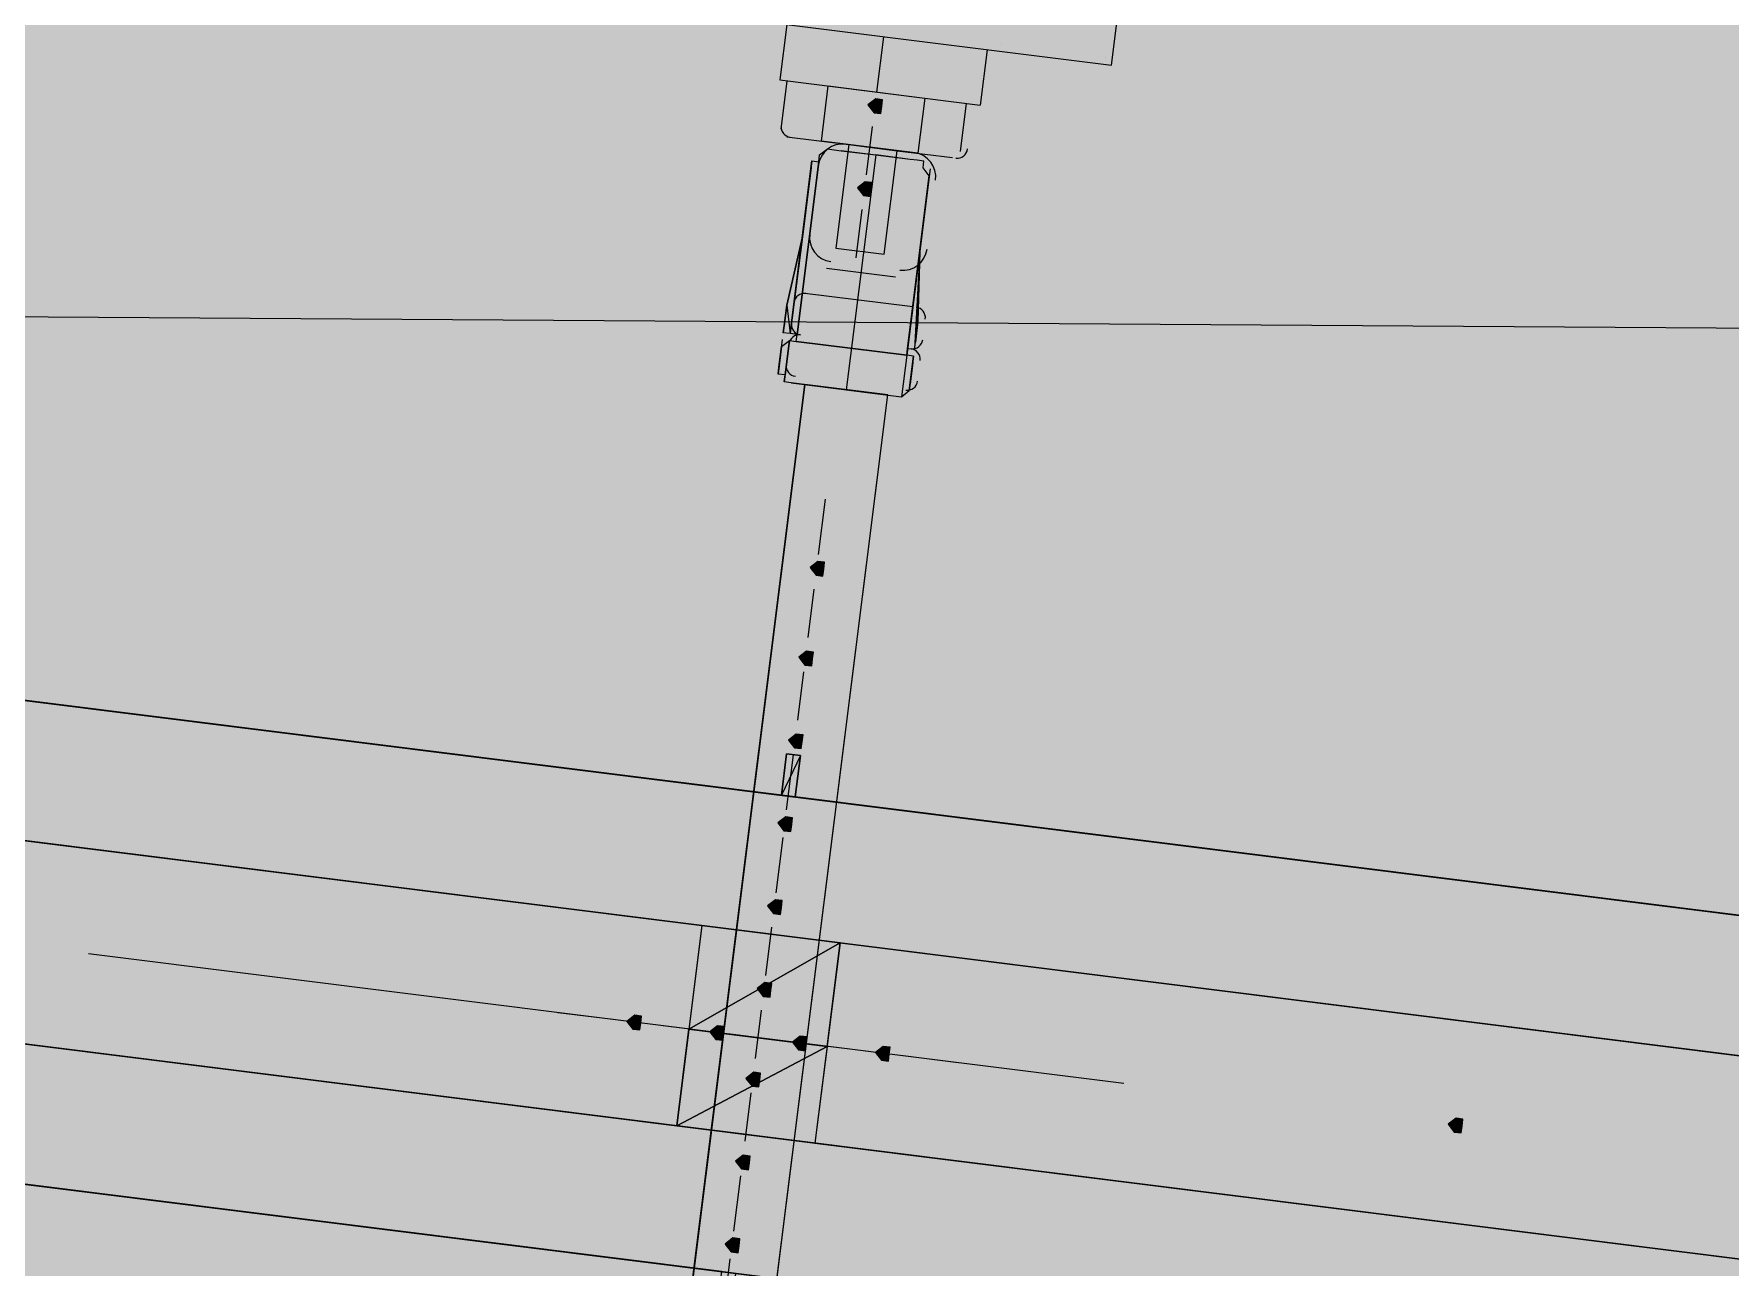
# Model space of a CAD drawing. Header units: metres. Extents: x -4 to 509425, y 7549 to 4732445.
# Drawn here: x 476033.661 to 476035.725, y 4719730.263 to 4719731.764 of the extents above; entities that cross this region are included whole.
import ezdxf

# ---------------------------------------------------------------- set-up
doc = ezdxf.new("R2010")
doc.units = ezdxf.units.M
doc.header["$LTSCALE"] = 0.01
doc.header["$MEASUREMENT"] = 0
doc.layers.get('0').update_dxf_attribs({"lineweight": 0})
doc.layers.add('_SUBESTACIÓN', color=1, linetype='Continuous')
doc.layers.add('SUBESTACION LA VID', color=253, linetype='Continuous')

# ---------------------------------------------------------------- blocks, each defined once
blk = doc.blocks.new('A$Cfff6051d')
at = {"layer": 'SUBESTACION LA VID', "transparency": 33554687}
h = blk.add_hatch(color=256, dxfattribs=at)
h.dxf.hatch_style = 2
h.paths.add_polyline_path([(476034.6925, 4719731.6755), (476034.6936, 4719731.6839), (476034.6852, 4719731.6849), (476034.6757, 4719731.6776), (476034.6831, 4719731.6681), (476034.6915, 4719731.6671)])
h = blk.add_hatch(color=256, dxfattribs=at)
h.dxf.hatch_style = 2
h.paths.add_polyline_path([(476034.6799, 4719731.5747), (476034.6809, 4719731.5831), (476034.6725, 4719731.5841), (476034.6631, 4719731.5768), (476034.6704, 4719731.5673), (476034.6788, 4719731.5663)])
h = blk.add_hatch(color=256, dxfattribs=at)
h.dxf.hatch_style = 2
h.paths.add_polyline_path([(476034.622, 4719731.1127), (476034.623, 4719731.1211), (476034.6146, 4719731.1221), (476034.6052, 4719731.1148), (476034.6125, 4719731.1053), (476034.6209, 4719731.1043)])
h = blk.add_hatch(color=256, dxfattribs=at)
h.dxf.hatch_style = 2
h.paths.add_polyline_path([(476034.6083, 4719731.0035), (476034.6093, 4719731.0119), (476034.6009, 4719731.0129), (476034.5915, 4719731.0056), (476034.5988, 4719730.9961), (476034.6072, 4719730.9951)])
h = blk.add_hatch(color=256, dxfattribs=at)
h.dxf.hatch_style = 2
h.paths.add_polyline_path([(476034.5956, 4719730.9027), (476034.5967, 4719730.9111), (476034.5883, 4719730.9121), (476034.5788, 4719730.9048), (476034.5862, 4719730.8953), (476034.5946, 4719730.8943)])
h = blk.add_hatch(color=256, dxfattribs=at)
h.dxf.hatch_style = 2
h.paths.add_polyline_path([(476034.583, 4719730.8019), (476034.584, 4719730.8103), (476034.5756, 4719730.8113), (476034.5662, 4719730.804), (476034.5735, 4719730.7945), (476034.5819, 4719730.7935)])
h = blk.add_hatch(color=256, dxfattribs=at)
h.dxf.hatch_style = 2
h.paths.add_polyline_path([(476034.5704, 4719730.701), (476034.5714, 4719730.7094), (476034.563, 4719730.7105), (476034.5536, 4719730.7032), (476034.5609, 4719730.6937), (476034.5693, 4719730.6926)])
h = blk.add_hatch(color=256, dxfattribs=at)
h.dxf.hatch_style = 2
h.paths.add_polyline_path([(476034.5577, 4719730.6002), (476034.5588, 4719730.6086), (476034.5504, 4719730.6097), (476034.5409, 4719730.6024), (476034.5483, 4719730.5929), (476034.5567, 4719730.5918)])
h = blk.add_hatch(color=256, dxfattribs=at)
h.dxf.hatch_style = 2
h.paths.add_polyline_path([(476034.3991, 4719730.5604), (476034.4002, 4719730.5688), (476034.3918, 4719730.5699), (476034.3823, 4719730.5625), (476034.3897, 4719730.5531), (476034.3981, 4719730.552)])
h = blk.add_hatch(color=256, dxfattribs=at)
h.dxf.hatch_style = 2
h.paths.add_polyline_path([(476034.4999, 4719730.5478), (476034.501, 4719730.5562), (476034.4926, 4719730.5572), (476034.4831, 4719730.5499), (476034.4905, 4719730.5404), (476034.4989, 4719730.5394)])
h = blk.add_hatch(color=256, dxfattribs=at)
h.dxf.hatch_style = 2
h.paths.add_polyline_path([(476034.6007, 4719730.5351), (476034.6018, 4719730.5435), (476034.5934, 4719730.5446), (476034.5839, 4719730.5372), (476034.5913, 4719730.5278), (476034.5997, 4719730.5267)])
h = blk.add_hatch(color=256, dxfattribs=at)
h.dxf.hatch_style = 2
h.paths.add_polyline_path([(476034.7016, 4719730.5225), (476034.7026, 4719730.5309), (476034.6942, 4719730.5319), (476034.6848, 4719730.5246), (476034.6921, 4719730.5151), (476034.7005, 4719730.5141)])
h = blk.add_hatch(color=256, dxfattribs=at)
h.dxf.hatch_style = 2
h.paths.add_polyline_path([(476034.544, 4719730.491), (476034.5451, 4719730.4994), (476034.5367, 4719730.5005), (476034.5272, 4719730.4931), (476034.5346, 4719730.4837), (476034.543, 4719730.4826)])
h = blk.add_hatch(color=256, dxfattribs=at)
h.dxf.hatch_style = 2
h.paths.add_polyline_path([(476035.3988, 4719730.4351), (476035.3998, 4719730.4435), (476035.3914, 4719730.4445), (476035.382, 4719730.4372), (476035.3893, 4719730.4277), (476035.3977, 4719730.4267)])
h = blk.add_hatch(color=256, dxfattribs=at)
h.dxf.hatch_style = 2
h.paths.add_polyline_path([(476034.5314, 4719730.3902), (476034.5324, 4719730.3986), (476034.524, 4719730.3997), (476034.5146, 4719730.3923), (476034.5219, 4719730.3829), (476034.5303, 4719730.3818)])
h = blk.add_hatch(color=256, dxfattribs=at)
h.dxf.hatch_style = 2
h.paths.add_polyline_path([(476034.5188, 4719730.2894), (476034.5198, 4719730.2978), (476034.5114, 4719730.2989), (476034.502, 4719730.2915), (476034.5093, 4719730.2821), (476034.5177, 4719730.281)])
at = {"layer": 'SUBESTACION LA VID', "lineweight": 15}
for p, q in [((476034.577, 4719731.7753), (476034.5686, 4719731.7081)), ((476034.6947, 4719731.7605), (476034.6862, 4719731.6933)), ((476034.8385, 4719731.751), (476034.8385, 4719731.751)), ((476034.8207, 4719731.7447), (476034.8122, 4719731.6775)), ((476034.9645, 4719731.7352), (476034.9645, 4719731.7352)), ((476034.5686, 4719731.7081), (476034.8122, 4719731.6775)), ((476034.577, 4719731.707), (476034.5696, 4719731.6482)), ((476034.7954, 4719731.6796), (476034.7881, 4719731.6208)), ((476041.0891, 4719730.0203), (476028.0769, 4719731.6516)), ((476034.681, 4719731.6513), (476034.6736, 4719731.5925)), ((476034.577, 4719731.6388), (476034.6526, 4719731.6293)), ((476034.6526, 4719731.6293), (476034.7114, 4719731.6219)), ((476034.7271, 4719731.6114), (476034.6431, 4719731.6219)), ((476034.7114, 4719731.6219), (476034.7786, 4719731.6135)), ((476034.6064, 4719731.601), (476034.5959, 4719731.517)), ((476034.7387, 4719731.4991), (476034.7492, 4719731.5831)), ((476034.6683, 4719731.5505), (476034.6609, 4719731.4917)), ((476034.5959, 4719731.517), (476034.5769, 4719731.434)), ((476034.7387, 4719731.4991), (476034.7365, 4719731.414)), ((476040.9168, 4719729.8713), (476028.1987, 4719731.4657)), ((476034.6252, 4719731.4791), (476034.7092, 4719731.4686)), ((476034.7302, 4719731.4319), (476034.5958, 4719731.4487)), ((476034.5769, 4719731.434), (476034.5738, 4719731.4088)), ((476034.7334, 4719731.3888), (476034.7365, 4719731.414)), ((476034.5706, 4719731.3836), (476034.5674, 4719731.3584)), ((476034.5885, 4719731.3899), (476034.7229, 4719731.373)), ((476034.7229, 4719731.373), (476034.5885, 4719731.3899)), ((476034.727, 4719731.3384), (476034.7302, 4719731.3636)), ((476034.4178, 4719729.8925), (476034.5989, 4719731.3374)), ((476034.5821, 4719731.3395), (476034.7165, 4719731.3226)), ((476034.5186, 4719729.8799), (476034.6997, 4719731.3248)), ((476040.8863, 4719729.6277), (476028.1681, 4719731.2221)), ((476034.6157, 4719731.1305), (476034.6241, 4719731.1977)), ((476041.0164, 4719729.4407), (476028.0043, 4719731.072)), ((476034.603, 4719731.0297), (476034.6104, 4719731.0885)), ((476034.5904, 4719730.9289), (476034.5978, 4719730.9877)), ((476034.5767, 4719730.8197), (476034.5851, 4719730.8869)), ((476034.5641, 4719730.7189), (476034.5725, 4719730.7861)), ((476034.4737, 4719730.679), (476034.4432, 4719730.4354)), ((476034.5514, 4719730.6181), (476034.5588, 4719730.6769)), ((476034.6417, 4719730.658), (476034.6112, 4719730.4144)), ((476034.9872, 4719730.4867), (476033.7271, 4719730.6446)), ((476034.3655, 4719730.5646), (476034.2983, 4719730.573)), ((476034.5388, 4719730.5173), (476034.5462, 4719730.5761)), ((476034.4747, 4719730.5509), (476034.4075, 4719730.5593)), ((476034.5755, 4719730.5383), (476034.5083, 4719730.5467)), ((476034.6764, 4719730.5256), (476034.6175, 4719730.533)), ((476034.7856, 4719730.512), (476034.7184, 4719730.5204)), ((476034.5261, 4719730.4165), (476034.5335, 4719730.4753)), ((476034.5125, 4719730.3073), (476034.5209, 4719730.3745)), ((476034.4998, 4719730.2065), (476034.5082, 4719730.2737))]:
    blk.add_line(p, q, dxfattribs=at)
at = {"layer": 'SUBESTACION LA VID', "lineweight": 0}
for p, q in [((476034.7502, 4719731.5915), (476034.7239, 4719731.3814)), ((476034.7502, 4719731.5915), (476034.7239, 4719731.3814)), ((476034.7387, 4719731.4991), (476034.7323, 4719731.3804)), ((476034.7387, 4719731.4991), (476034.7323, 4719731.3804)), ((476034.7387, 4719731.4991), (476034.7323, 4719731.3804)), ((476034.7387, 4719731.4991), (476034.7323, 4719731.3804)), ((476034.7387, 4719731.4991), (476034.7323, 4719731.3804)), ((476034.5769, 4719731.434), (476034.5727, 4719731.4004)), ((476034.5769, 4719731.434), (476034.5727, 4719731.4004)), ((476034.5769, 4719731.434), (476034.5738, 4719731.4088)), ((476034.5769, 4719731.434), (476034.5811, 4719731.3994)), ((476034.5769, 4719731.434), (476034.5811, 4719731.3994)), ((476034.5706, 4719731.3836), (476034.5674, 4719731.3584)), ((476034.5801, 4719731.391), (476034.5737, 4719731.3406)), ((476034.5801, 4719731.391), (476034.5737, 4719731.3406)), ((476034.7229, 4719731.373), (476034.7165, 4719731.3226)), ((476034.7229, 4719731.373), (476034.7165, 4719731.3226)), ((476034.7302, 4719731.3636), (476034.727, 4719731.3384)), ((476031.8276, 4719731.0108), (476034.4737, 4719730.679)), ((476034.4432, 4719730.4354), (476031.7971, 4719730.7672)), ((476030.5328, 4719730.755), (476034.4977, 4719730.2579)), ((476034.4737, 4719730.679), (476035.801, 4719730.5126)), ((476034.4432, 4719730.4354), (476035.7705, 4719730.269))]:
    blk.add_line(p, q, dxfattribs=at)
at = {"layer": 'SUBESTACION LA VID', "lineweight": 15}
for points in [[(476034.9719, 4719731.7258), (476035.0414, 4719732.2802), (476034.4869, 4719732.3497), (476034.4174, 4719731.7953), (476034.9719, 4719731.7258)], [(476034.619, 4719731.6335), (476034.6274, 4719731.7007), (476034.745, 4719731.686), (476034.7366, 4719731.6188), (476034.619, 4719731.6335)], [(476040.9379, 4719730.0393), (476038.5606, 4719730.3373), (476038.5669, 4719730.3877), (476038.5417, 4719730.3909), (476038.5354, 4719730.3405), (476034.5872, 4719730.8355), (476034.5935, 4719730.8859), (476034.5767, 4719730.888), (476034.5704, 4719730.8376), (476030.6222, 4719731.3325)], [(476030.6768, 4719731.1551), (476031.8276, 4719731.0108), (476031.8118, 4719730.8848), (476031.9798, 4719730.8637), (476031.9956, 4719730.9897), (476033.1549, 4719730.8444), (476033.1391, 4719730.7184), (476033.3071, 4719730.6973), (476033.3229, 4719730.8233), (476034.4737, 4719730.679), (476034.4579, 4719730.553), (476034.6259, 4719730.532), (476034.6417, 4719730.658), (476035.801, 4719730.5126)], [(476034.6526, 4719731.6293), (476034.6368, 4719731.5033), (476034.6956, 4719731.4959), (476034.7114, 4719731.6219)], [(476034.6064, 4719731.601), (476034.6074, 4719731.6094), (476034.6158, 4719731.6083), (476034.6169, 4719731.6167), (476034.6263, 4719731.6241), (476034.6347, 4719731.623), (476034.6431, 4719731.6219), (476034.6851, 4719731.6167), (476034.6493, 4719731.3311), (476034.5821, 4719731.3395), (476034.5737, 4719731.3406), (476034.5748, 4719731.349), (476034.5664, 4719731.35), (476034.5674, 4719731.3584), (476034.5706, 4719731.3836), (476034.5801, 4719731.391), (476034.5885, 4719731.3899), (476034.5895, 4719731.3983), (476034.5811, 4719731.3994), (476034.5727, 4719731.4004), (476034.5738, 4719731.4088), (476034.5769, 4719731.434), (476034.5959, 4719731.517), (476034.6064, 4719731.601)], [(476034.7492, 4719731.5831), (476034.7502, 4719731.5915), (476034.7429, 4719731.6009), (476034.7439, 4719731.6093), (476034.7355, 4719731.6104), (476034.7271, 4719731.6114), (476034.6851, 4719731.6167), (476034.6493, 4719731.3311), (476034.7165, 4719731.3226), (476034.726, 4719731.33), (476034.727, 4719731.3384), (476034.7302, 4719731.3636), (476034.7313, 4719731.372), (476034.7229, 4719731.373), (476034.7239, 4719731.3814), (476034.7323, 4719731.3804), (476034.7334, 4719731.3888), (476034.7365, 4719731.414), (476034.7387, 4719731.4991), (476034.7492, 4719731.5831)], [(476040.8652, 4719729.4597), (476038.4879, 4719729.7577), (476038.4816, 4719729.7073), (476038.4564, 4719729.7104), (476038.4627, 4719729.7608), (476034.5145, 4719730.2558), (476034.5082, 4719730.2054), (476034.4914, 4719730.2075), (476034.4977, 4719730.2579), (476030.5496, 4719730.7529)], [(476030.6462, 4719730.9114), (476031.7971, 4719730.7672), (476031.8118, 4719730.8848), (476031.9798, 4719730.8637), (476031.9651, 4719730.7461), (476033.1243, 4719730.6008), (476033.1391, 4719730.7184), (476033.3071, 4719730.6973), (476033.2924, 4719730.5797), (476034.4432, 4719730.4354), (476034.4579, 4719730.553), (476034.6259, 4719730.532), (476034.6112, 4719730.4144), (476035.7705, 4719730.269)], [(476034.4178, 4719729.8925), (476034.5186, 4719729.8799), (476034.6997, 4719731.3248), (476034.5989, 4719731.3374), (476034.4178, 4719729.8925)], [(476034.5704, 4719730.8376), (476034.5767, 4719730.888), (476034.5935, 4719730.8859), (476034.5872, 4719730.8355)]]:
    blk.add_lwpolyline(points, dxfattribs=at)
at = {"layer": 'SUBESTACION LA VID'}
for points in [[(476034.6925, 4719731.6755), (476034.6936, 4719731.6839), (476034.6852, 4719731.6849), (476034.6757, 4719731.6776), (476034.6831, 4719731.6681), (476034.6915, 4719731.6671)], [(476034.6799, 4719731.5747), (476034.6809, 4719731.5831), (476034.6725, 4719731.5841), (476034.6631, 4719731.5768), (476034.6704, 4719731.5673), (476034.6788, 4719731.5663)], [(476034.622, 4719731.1127), (476034.623, 4719731.1211), (476034.6146, 4719731.1221), (476034.6052, 4719731.1148), (476034.6125, 4719731.1053), (476034.6209, 4719731.1043)], [(476034.6083, 4719731.0035), (476034.6093, 4719731.0119), (476034.6009, 4719731.0129), (476034.5915, 4719731.0056), (476034.5988, 4719730.9961), (476034.6072, 4719730.9951)], [(476034.5956, 4719730.9027), (476034.5967, 4719730.9111), (476034.5883, 4719730.9121), (476034.5788, 4719730.9048), (476034.5862, 4719730.8953), (476034.5946, 4719730.8943)], [(476034.583, 4719730.8019), (476034.584, 4719730.8103), (476034.5756, 4719730.8113), (476034.5662, 4719730.804), (476034.5735, 4719730.7945), (476034.5819, 4719730.7935)], [(476034.5704, 4719730.701), (476034.5714, 4719730.7094), (476034.563, 4719730.7105), (476034.5536, 4719730.7032), (476034.5609, 4719730.6937), (476034.5693, 4719730.6926)], [(476034.4737, 4719730.679), (476034.4579, 4719730.553), (476034.6417, 4719730.658)], [(476034.6417, 4719730.658), (476034.4579, 4719730.553), (476034.6259, 4719730.532)], [(476034.5577, 4719730.6002), (476034.5588, 4719730.6086), (476034.5504, 4719730.6097), (476034.5409, 4719730.6024), (476034.5483, 4719730.5929), (476034.5567, 4719730.5918)], [(476034.3991, 4719730.5604), (476034.4002, 4719730.5688), (476034.3918, 4719730.5699), (476034.3823, 4719730.5625), (476034.3897, 4719730.5531), (476034.3981, 4719730.552)], [(476034.4579, 4719730.553), (476034.6259, 4719730.532), (476034.4432, 4719730.4354)], [(476034.4999, 4719730.5478), (476034.501, 4719730.5562), (476034.4926, 4719730.5572), (476034.4831, 4719730.5499), (476034.4905, 4719730.5404), (476034.4989, 4719730.5394)], [(476034.6259, 4719730.532), (476034.6112, 4719730.4144), (476034.4432, 4719730.4354)], [(476034.6007, 4719730.5351), (476034.6018, 4719730.5435), (476034.5934, 4719730.5446), (476034.5839, 4719730.5372), (476034.5913, 4719730.5278), (476034.5997, 4719730.5267)], [(476034.7016, 4719730.5225), (476034.7026, 4719730.5309), (476034.6942, 4719730.5319), (476034.6848, 4719730.5246), (476034.6921, 4719730.5151), (476034.7005, 4719730.5141)], [(476034.544, 4719730.491), (476034.5451, 4719730.4994), (476034.5367, 4719730.5005), (476034.5272, 4719730.4931), (476034.5346, 4719730.4837), (476034.543, 4719730.4826)], [(476035.3988, 4719730.4351), (476035.3998, 4719730.4435), (476035.3914, 4719730.4445), (476035.382, 4719730.4372), (476035.3893, 4719730.4277), (476035.3977, 4719730.4267)], [(476034.5314, 4719730.3902), (476034.5324, 4719730.3986), (476034.524, 4719730.3997), (476034.5146, 4719730.3923), (476034.5219, 4719730.3829), (476034.5303, 4719730.3818)], [(476034.5188, 4719730.2894), (476034.5198, 4719730.2978), (476034.5114, 4719730.2989), (476034.502, 4719730.2915), (476034.5093, 4719730.2821), (476034.5177, 4719730.281)]]:
    blk.add_lwpolyline(points, close=True, dxfattribs=at)
at = {"layer": 'SUBESTACION LA VID', "lineweight": 0}
for points in [[(476034.6925, 4719731.6755), (476034.6936, 4719731.6839), (476034.6852, 4719731.6849), (476034.6757, 4719731.6776), (476034.6831, 4719731.6681), (476034.6915, 4719731.6671)], [(476034.6799, 4719731.5747), (476034.6809, 4719731.5831), (476034.6725, 4719731.5841), (476034.6631, 4719731.5768), (476034.6704, 4719731.5673), (476034.6788, 4719731.5663)], [(476034.622, 4719731.1127), (476034.623, 4719731.1211), (476034.6146, 4719731.1221), (476034.6052, 4719731.1148), (476034.6125, 4719731.1053), (476034.6209, 4719731.1043)], [(476034.6083, 4719731.0035), (476034.6093, 4719731.0119), (476034.6009, 4719731.0129), (476034.5915, 4719731.0056), (476034.5988, 4719730.9961), (476034.6072, 4719730.9951)], [(476034.5956, 4719730.9027), (476034.5967, 4719730.9111), (476034.5883, 4719730.9121), (476034.5788, 4719730.9048), (476034.5862, 4719730.8953), (476034.5946, 4719730.8943)], [(476034.583, 4719730.8019), (476034.584, 4719730.8103), (476034.5756, 4719730.8113), (476034.5662, 4719730.804), (476034.5735, 4719730.7945), (476034.5819, 4719730.7935)], [(476034.5704, 4719730.701), (476034.5714, 4719730.7094), (476034.563, 4719730.7105), (476034.5536, 4719730.7032), (476034.5609, 4719730.6937), (476034.5693, 4719730.6926)], [(476034.4737, 4719730.679), (476034.4579, 4719730.553), (476034.6417, 4719730.658)], [(476034.6417, 4719730.658), (476034.4579, 4719730.553), (476034.6259, 4719730.532)], [(476034.5577, 4719730.6002), (476034.5588, 4719730.6086), (476034.5504, 4719730.6097), (476034.5409, 4719730.6024), (476034.5483, 4719730.5929), (476034.5567, 4719730.5918)], [(476034.3991, 4719730.5604), (476034.4002, 4719730.5688), (476034.3918, 4719730.5699), (476034.3823, 4719730.5625), (476034.3897, 4719730.5531), (476034.3981, 4719730.552)], [(476034.4579, 4719730.553), (476034.6259, 4719730.532), (476034.4432, 4719730.4354)], [(476034.4999, 4719730.5478), (476034.501, 4719730.5562), (476034.4926, 4719730.5572), (476034.4831, 4719730.5499), (476034.4905, 4719730.5404), (476034.4989, 4719730.5394)], [(476034.6259, 4719730.532), (476034.6112, 4719730.4144), (476034.4432, 4719730.4354)], [(476034.6007, 4719730.5351), (476034.6018, 4719730.5435), (476034.5934, 4719730.5446), (476034.5839, 4719730.5372), (476034.5913, 4719730.5278), (476034.5997, 4719730.5267)], [(476034.7016, 4719730.5225), (476034.7026, 4719730.5309), (476034.6942, 4719730.5319), (476034.6848, 4719730.5246), (476034.6921, 4719730.5151), (476034.7005, 4719730.5141)], [(476034.544, 4719730.491), (476034.5451, 4719730.4994), (476034.5367, 4719730.5005), (476034.5272, 4719730.4931), (476034.5346, 4719730.4837), (476034.543, 4719730.4826)], [(476035.3988, 4719730.4351), (476035.3998, 4719730.4435), (476035.3914, 4719730.4445), (476035.382, 4719730.4372), (476035.3893, 4719730.4277), (476035.3977, 4719730.4267)], [(476034.5314, 4719730.3902), (476034.5324, 4719730.3986), (476034.524, 4719730.3997), (476034.5146, 4719730.3923), (476034.5219, 4719730.3829), (476034.5303, 4719730.3818)], [(476034.5188, 4719730.2894), (476034.5198, 4719730.2978), (476034.5114, 4719730.2989), (476034.502, 4719730.2915), (476034.5093, 4719730.2821), (476034.5177, 4719730.281)]]:
    blk.add_lwpolyline(points, close=True, dxfattribs=at)
for points in [[(476028.2198, 4719731.6337), (476038.5606, 4719730.3373), (476030.6054, 4719731.3346)], [(476034.5811, 4719731.3994), (476034.6074, 4719731.6094), (476034.5959, 4719731.517)], [(476034.6158, 4719731.6083), (476034.5895, 4719731.3983), (476034.6158, 4719731.6083)], [(476034.7513, 4719731.5999), (476034.7229, 4719731.373), (476034.7165, 4719731.3226)], [(476034.7502, 4719731.5915), (476034.7239, 4719731.3814), (476034.7502, 4719731.5915), (476034.7387, 4719731.4991)], [(476034.5959, 4719731.517), (476034.5811, 4719731.3994), (476034.5959, 4719731.517)], [(476034.7387, 4719731.4991), (476034.7334, 4719731.3888), (476034.7365, 4719731.414)], [(476034.5769, 4719731.434), (476034.5738, 4719731.4088), (476034.5769, 4719731.434)], [(476034.5769, 4719731.434), (476034.5738, 4719731.4088), (476034.5769, 4719731.434)], [(476034.7365, 4719731.414), (476034.7334, 4719731.3888), (476034.7365, 4719731.414)], [(476034.7365, 4719731.414), (476034.7334, 4719731.3888), (476034.7365, 4719731.414)], [(476034.5706, 4719731.3836), (476034.5664, 4719731.35), (476034.5717, 4719731.392)], [(476034.5674, 4719731.3584), (476034.5706, 4719731.3836), (476034.5664, 4719731.35), (476034.5706, 4719731.3836)], [(476034.5706, 4719731.3836), (476034.5674, 4719731.3584), (476034.5706, 4719731.3836)], [(476034.5801, 4719731.391), (476034.5748, 4719731.349), (476034.5801, 4719731.391)], [(476034.5801, 4719731.391), (476034.5748, 4719731.349), (476034.5801, 4719731.391)], [(476034.5801, 4719731.391), (476034.5748, 4719731.349), (476034.5801, 4719731.391), (476034.5748, 4719731.349)], [(476034.7313, 4719731.372), (476034.726, 4719731.33), (476034.7313, 4719731.372)], [(476034.7313, 4719731.372), (476034.726, 4719731.33), (476034.7313, 4719731.372)], [(476034.7313, 4719731.372), (476034.726, 4719731.33), (476034.7313, 4719731.372)], [(476034.7313, 4719731.372), (476034.726, 4719731.33), (476034.7302, 4719731.3636), (476034.726, 4719731.33)], [(476034.7302, 4719731.3636), (476034.727, 4719731.3384), (476034.7302, 4719731.3636)], [(476034.7302, 4719731.3636), (476034.727, 4719731.3384), (476034.7302, 4719731.3636)], [(476038.5606, 4719730.3373), (476034.5872, 4719730.8355), (476030.6054, 4719731.3346), (476034.5704, 4719730.8376)], [(476028.1471, 4719731.0541), (476038.4879, 4719729.7577), (476030.5328, 4719730.755)], [(476033.1549, 4719730.8444), (476034.4737, 4719730.679), (476031.9956, 4719730.9897)]]:
    blk.add_lwpolyline(points, dxfattribs=at)
at = {"layer": 'SUBESTACION LA VID', "lineweight": 15}
for points in [[(476034.5702, 4719731.6524), (476034.5693, 4719731.6455), (476034.5742, 4719731.6391), (476034.5812, 4719731.6382)], [(476034.6484, 4719731.6298), (476034.6322, 4719731.6319), (476034.6173, 4719731.6203), (476034.6153, 4719731.6041)], [(476034.7581, 4719731.5862), (476034.7601, 4719731.6024), (476034.7486, 4719731.6173), (476034.7324, 4719731.6193)], [(476034.7828, 4719731.613), (476034.7898, 4719731.6121), (476034.7961, 4719731.617), (476034.797, 4719731.624)], [(476034.6048, 4719731.5201), (476034.6027, 4719731.5039), (476034.6142, 4719731.4891), (476034.6305, 4719731.487)], [(476034.7145, 4719731.4765), (476034.7307, 4719731.4745), (476034.7455, 4719731.486), (476034.7476, 4719731.5022)], [(476034.6, 4719731.4482), (476034.5931, 4719731.4491), (476034.5867, 4719731.4441), (476034.5859, 4719731.4372)], [(476034.7455, 4719731.4171), (476034.7463, 4719731.4241), (476034.7414, 4719731.4305), (476034.7344, 4719731.4313)], [(476034.5937, 4719731.3978), (476034.5867, 4719731.3986), (476034.5804, 4719731.3937), (476034.5795, 4719731.3868)], [(476034.5827, 4719731.412), (476034.5818, 4719731.405), (476034.5867, 4719731.3986), (476034.5937, 4719731.3978)], [(476034.7281, 4719731.3809), (476034.7351, 4719731.3801), (476034.7414, 4719731.385), (476034.7423, 4719731.3919)], [(476034.7391, 4719731.3667), (476034.74, 4719731.3737), (476034.7351, 4719731.3801), (476034.7281, 4719731.3809)], [(476034.5764, 4719731.3616), (476034.5755, 4719731.3546), (476034.5804, 4719731.3482), (476034.5874, 4719731.3474)], [(476034.7218, 4719731.3305), (476034.7288, 4719731.3297), (476034.7351, 4719731.3346), (476034.736, 4719731.3415)]]:
    blk.add_open_spline(points, degree=3, dxfattribs=at)
at = {"layer": 'SUBESTACION LA VID'}
for points in [[(476034.5704, 4719730.8376), (476034.5704, 4719730.8376), (476034.5935, 4719730.8859), (476034.5935, 4719730.8859), (476034.5935, 4719730.8859), (476034.5767, 4719730.888), (476034.5767, 4719730.888), (476034.5767, 4719730.888), (476034.5704, 4719730.8376), (476034.5704, 4719730.8376)], [(476034.5872, 4719730.8355), (476034.5872, 4719730.8355), (476034.5704, 4719730.8376), (476034.5704, 4719730.8376), (476034.5704, 4719730.8376), (476034.5935, 4719730.8859), (476034.5935, 4719730.8859), (476034.5935, 4719730.8859), (476034.5872, 4719730.8355), (476034.5872, 4719730.8355)]]:
    blk.add_open_spline(points, degree=3, knots=[0, 0, 0, 0, 1, 1, 1, 2, 2, 2, 3, 3, 3, 3], dxfattribs=at)
at = {"layer": 'SUBESTACION LA VID', "lineweight": 0}
for points in [[(476034.5704, 4719730.8376), (476034.5704, 4719730.8376), (476034.5935, 4719730.8859), (476034.5935, 4719730.8859), (476034.5935, 4719730.8859), (476034.5767, 4719730.888), (476034.5767, 4719730.888), (476034.5767, 4719730.888), (476034.5704, 4719730.8376), (476034.5704, 4719730.8376)], [(476034.5872, 4719730.8355), (476034.5872, 4719730.8355), (476034.5704, 4719730.8376), (476034.5704, 4719730.8376), (476034.5704, 4719730.8376), (476034.5935, 4719730.8859), (476034.5935, 4719730.8859), (476034.5935, 4719730.8859), (476034.5872, 4719730.8355), (476034.5872, 4719730.8355)]]:
    blk.add_open_spline(points, degree=3, knots=[0, 0, 0, 0, 1, 1, 1, 2, 2, 2, 3, 3, 3, 3], dxfattribs=at)

msp = doc.modelspace()

# ---------------------------------------------------------------- hatches: boundary and pattern name
at = {"layer": '_SUBESTACIÓN', "transparency": 33554559}
h = msp.add_hatch(color=1, dxfattribs=at)
h.dxf.hatch_style = 1
h.paths.add_polyline_path([(475968.6399, 4719805.825), (476089.9386, 4719790.615), (476078.1686, 4719696.74), (475956.8686, 4719711.9502)])

# ---------------------------------------------------------------- linework, layer by layer
at = {"color": 5}
msp.add_lwpolyline([(490840.2656, 4717243.1462), (484895.5041, 4717739.2368), (483607.6371, 4717664.0004), (483465.0415, 4717952.1854), (479025.126, 4718116.267), (478713.7718, 4718728.8145), (478509.3234, 4719542.0639), (477889.6007, 4719719.2698), (475567.4979, 4719734.4711), (475570.1163, 4720134.4625), (477885.1416, 4720119.3075), (481205.4456, 4721268.3214)], dxfattribs=at)

# ---------------------------------------------------------------- block references
at = {"linetype": 'Continuous'}
msp.add_blockref('A$Cfff6051d', (0, 0), dxfattribs=at)

doc.saveas('drawing.dxf')
